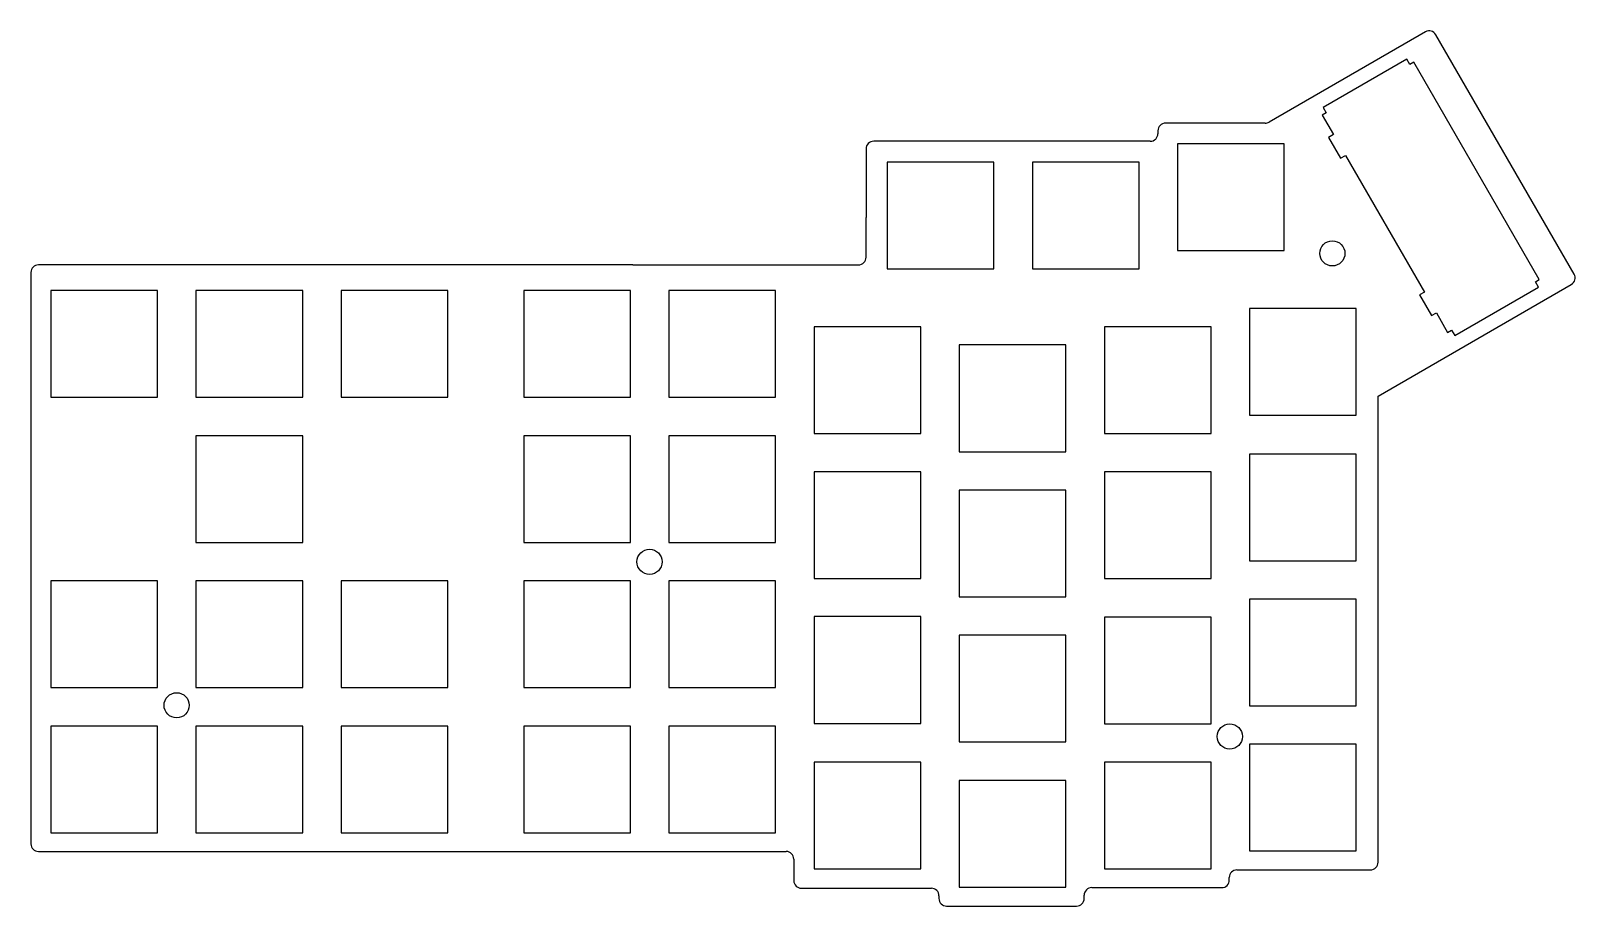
# Model space of a CAD drawing. Header units: millimetres. Extents: x -314 to -111, y 86 to 201.
import ezdxf

# ---------------------------------------------------------------- set-up
doc = ezdxf.new("R2010")
doc.units = ezdxf.units.MM
doc.layers.get('0').update_dxf_attribs({"linetype": 'CONTINUOUS'})

msp = doc.modelspace()

# ---------------------------------------------------------------- linework, layer by layer
for p, q in [((-130.73, 200.95), (-151.24, 189.11)), ((-111.23, 169.17), (-129.37, 200.59)), ((-151.75, 188.98), (-164.84, 188.98)), ((-166.84, 186.6), (-203.14, 186.6)), ((-165.84, 187.98), (-165.84, 187.6)), ((-204.14, 185.6), (-204.14, 176.6)), ((-204.14, 171.38), (-204.14, 176.6)), ((-234.74, 170.38), (-312.74, 170.38)), ((-234.74, 170.38), (-205.14, 170.38)), ((-313.74, 169.38), (-313.74, 94.41)), ((-136.95, 153.16), (-111.59, 167.8)), ((-136.95, 91.99), (-136.95, 153.16)), ((-312.74, 93.41), (-214.62, 93.41)), ((-213.62, 92.41), (-213.62, 89.58)), ((-156.47, 89.66), (-156.47, 89.99)), ((-155.47, 90.99), (-137.95, 90.99)), ((-212.62, 88.58), (-195.57, 88.58)), ((-194.57, 87.58), (-194.57, 87.24)), ((-175.52, 87.24), (-175.52, 87.66)), ((-174.52, 88.66), (-157.47, 88.66)), ((-193.57, 86.24), (-176.52, 86.24))]:
    msp.add_line(p, q)
for points in [[(-133.18, 197.38), (-144.16, 191.04), (-143.76, 190.34), (-144.28, 190.04), (-142.79, 187.47), (-143.44, 187.1), (-141.86, 184.38), (-141.22, 184.75), (-130.87, 166.82), (-131.51, 166.45), (-129.94, 163.73), (-129.3, 164.1), (-127.82, 161.53), (-127.3, 161.83), (-126.89, 161.12), (-115.91, 167.47), (-116.31, 168.17), (-115.79, 168.47), (-132.25, 196.98), (-132.77, 196.68)], [(-149.26, 186.25), (-163.26, 186.25), (-163.26, 172.25), (-149.26, 172.25)], [(-187.36, 169.87), (-187.36, 183.87), (-201.36, 183.87), (-201.36, 169.87)], [(-168.31, 183.87), (-182.31, 183.87), (-182.31, 169.87), (-168.31, 169.87)], [(-311.12, 153.02), (-297.12, 153.02), (-297.12, 167.02), (-311.12, 167.02)], [(-292.07, 167.02), (-292.07, 153.02), (-278.07, 153.02), (-278.07, 167.02)], [(-273.02, 167.02), (-273.02, 153.02), (-259.02, 153.02), (-259.02, 167.02)], [(-249.06, 153.02), (-235.06, 153.02), (-235.06, 167.02), (-249.06, 167.02)], [(-230.01, 153.02), (-216.01, 153.02), (-216.01, 167.02), (-230.01, 167.02)], [(-153.81, 164.64), (-153.81, 150.64), (-139.81, 150.64), (-139.81, 164.64)], [(-210.96, 148.26), (-196.96, 148.26), (-196.96, 162.25), (-210.96, 162.25)], [(-172.86, 162.25), (-172.86, 148.26), (-158.86, 148.26), (-158.86, 162.25)], [(-191.91, 159.87), (-191.91, 145.87), (-177.91, 145.87), (-177.91, 159.87)], [(-292.07, 133.97), (-278.07, 133.97), (-278.07, 147.97), (-292.07, 147.97)], [(-249.06, 133.97), (-235.06, 133.97), (-235.06, 147.97), (-249.06, 147.97)], [(-230.01, 133.97), (-216.01, 133.97), (-216.01, 147.97), (-230.01, 147.97)], [(-153.81, 145.56), (-153.81, 131.56), (-139.81, 131.56), (-139.81, 145.56)], [(-210.96, 129.21), (-196.96, 129.21), (-196.96, 143.21), (-210.96, 143.21)], [(-172.86, 129.21), (-158.86, 129.21), (-158.86, 143.21), (-172.86, 143.21)], [(-191.91, 126.82), (-177.91, 126.82), (-177.91, 140.82), (-191.91, 140.82)], [(-311.12, 114.92), (-297.12, 114.92), (-297.12, 128.92), (-311.12, 128.92)], [(-292.07, 128.92), (-292.07, 114.92), (-278.07, 114.92), (-278.07, 128.92)], [(-273.02, 128.92), (-273.02, 114.92), (-259.02, 114.92), (-259.02, 128.92)], [(-249.06, 114.92), (-235.06, 114.92), (-235.06, 128.92), (-249.06, 128.92)], [(-230.01, 114.92), (-216.01, 114.92), (-216.01, 128.92), (-230.01, 128.92)], [(-153.81, 126.51), (-153.81, 112.51), (-139.81, 112.51), (-139.81, 126.51)], [(-210.96, 110.22), (-196.96, 110.22), (-196.96, 124.22), (-210.96, 124.22)], [(-172.86, 124.17), (-172.86, 110.17), (-158.86, 110.17), (-158.86, 124.17)], [(-191.91, 121.81), (-191.91, 107.81), (-177.91, 107.81), (-177.91, 121.81)], [(-311.12, 95.87), (-297.12, 95.87), (-297.12, 109.87), (-311.12, 109.87)], [(-292.07, 95.87), (-278.07, 95.87), (-278.07, 109.87), (-292.07, 109.87)], [(-273.02, 109.87), (-273.02, 95.87), (-259.02, 95.87), (-259.02, 109.87)], [(-249.06, 109.87), (-249.06, 95.87), (-235.06, 95.87), (-235.06, 109.87)], [(-230.01, 109.87), (-230.01, 95.87), (-216.01, 95.87), (-216.01, 109.87)], [(-153.81, 107.49), (-153.81, 93.49), (-139.81, 93.49), (-139.81, 107.49)], [(-210.96, 105.11), (-210.96, 91.11), (-196.96, 91.11), (-196.96, 105.11)], [(-172.86, 105.11), (-172.86, 91.11), (-158.86, 91.11), (-158.86, 105.11)], [(-191.91, 102.72), (-191.91, 88.72), (-177.91, 88.72), (-177.91, 102.72)]]:
    msp.add_lwpolyline(points, close=True)
for centre in [(-142.95, 171.89), (-232.55, 131.42), (-294.61, 112.59), (-156.41, 108.49)]:
    msp.add_circle(centre, 1.65)
for centre, start, end in [((-130.23, 200.09), 30.0007, 120.0007), ((-164.84, 187.98), 90, 180), ((-151.74, 189.98), 269.4271, 300), ((-203.14, 185.6), 90, 180), ((-166.84, 187.6), -90, 0), ((-312.74, 169.38), 90, 180), ((-205.14, 171.38), 270, 360), ((-112.09, 168.67), -60, 30), ((-312.74, 94.41), 180, 270), ((-214.62, 92.41), 0, 90), ((-137.95, 91.99), -90, 0), ((-212.62, 89.58), 180, 270), ((-157.47, 89.66), -90, 0), ((-155.47, 89.99), 90, 180), ((-195.57, 87.58), 0, 90), ((-193.57, 87.24), 180, 270), ((-176.52, 87.24), -90, 0), ((-174.52, 87.66), 90, 180)]:
    msp.add_arc(centre, 1, start, end)

doc.saveas('drawing.dxf')
